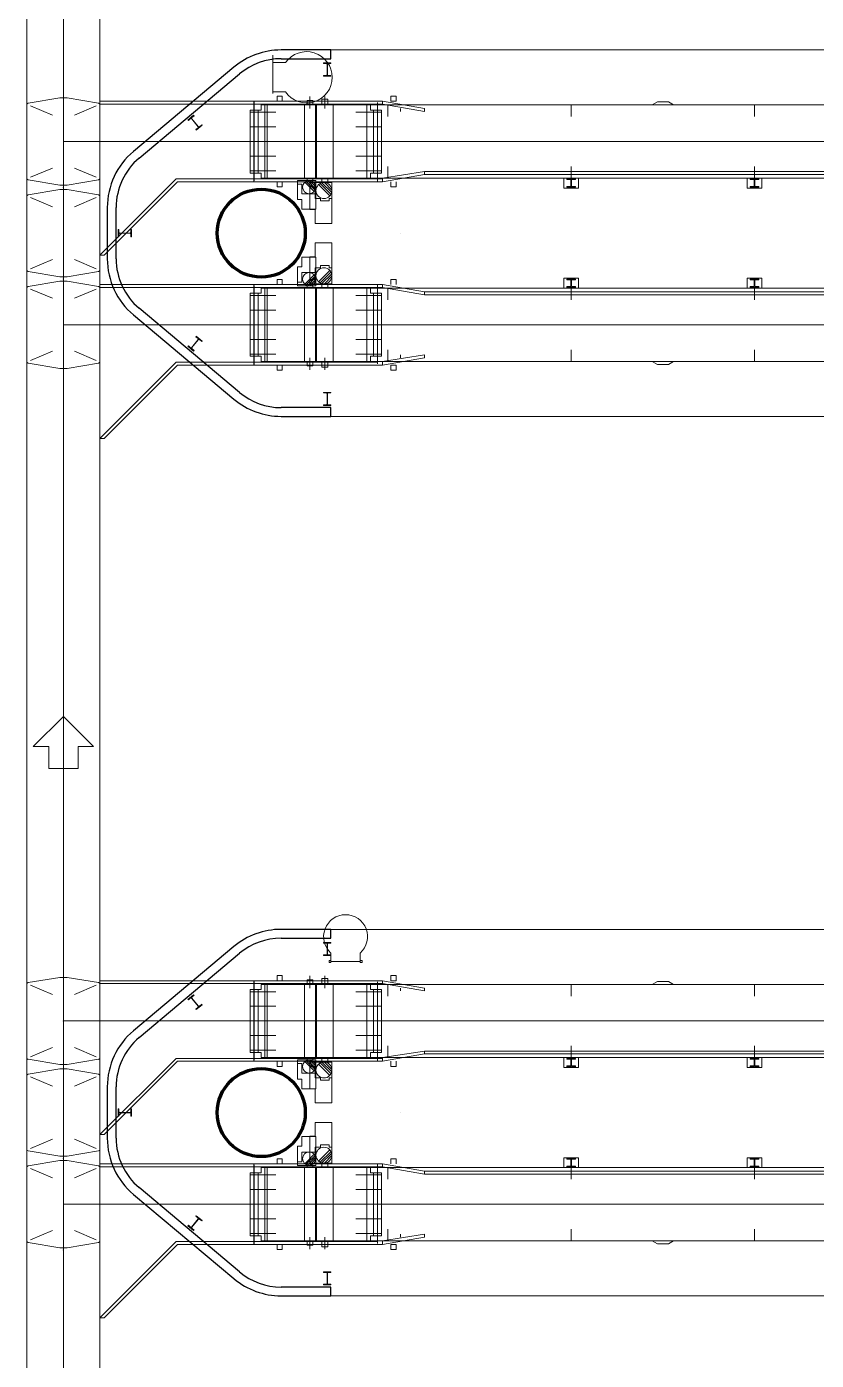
# Model space of a CAD drawing. Header units: metres. Extents: x 1807 to 3745, y 842 to 1968.
# Drawn here: x 3482.8 to 3493.57, y 1280.62 to 1298.82 of the extents above; entities that cross this region are included whole.
import ezdxf

# ---------------------------------------------------------------- set-up
doc = ezdxf.new("R2010")
doc.units = ezdxf.units.M
doc.header["$MEASUREMENT"] = 0
doc.layers.add('Level 1', color=7, linetype='Continuous', lineweight=0)

msp = doc.modelspace()

# ---------------------------------------------------------------- linework, layer by layer
at = {"layer": 'Level 1', "color": 7, "linetype": 'Continuous', "lineweight": 0}
for p, q in [((3482.8, 1267.909), (3482.8, 1392.8)), ((3483.8, 1267.909), (3483.8, 1392.8)), ((3511.63, 1298.5), (3486.27, 1298.5)), ((3485.627, 1298.266), (3484.257, 1297.116)), ((3482.8, 1297.749), (3482.8, 1296.751)), ((3483.25, 1297.845), (3482.821, 1297.774)), ((3482.85, 1297.738), (3483.15, 1297.611)), ((3483.35, 1297.845), (3483.25, 1297.845)), ((3483.35, 1297.845), (3483.779, 1297.774)), ((3483.75, 1297.738), (3483.45, 1297.611)), ((3485.18, 1297.8), (3483.8, 1297.8)), ((3485.18, 1297.76), (3483.8, 1297.76)), ((3483.8, 1297.749), (3483.8, 1296.751)), ((3483.8, 1297.749), (3483.8, 1296.751)), ((3485.9, 1297.8), (3485.18, 1297.8)), ((3485.9, 1297.76), (3485.18, 1297.76)), ((3485.9, 1297.8), (3487.654, 1297.8)), ((3485.9, 1297.8), (3485.9, 1296.7)), ((3485.9, 1297.76), (3487.654, 1297.76)), ((3485.997, 1297.75), (3486.047, 1297.75)), ((3485.997, 1297.68), (3485.997, 1297.75)), ((3511.853, 1297.75), (3486.047, 1297.75)), ((3486.07, 1297.75), (3487.462, 1297.75)), ((3486.215, 1297.8), (3486.215, 1297.87)), ((3486.215, 1297.87), (3486.285, 1297.87)), ((3486.285, 1297.8), (3486.285, 1297.87)), ((3486.589, 1297.76), (3486.739, 1297.76)), ((3486.624, 1297.81), (3486.704, 1297.81)), ((3486.624, 1297.81), (3486.624, 1297.76)), ((3486.704, 1297.81), (3486.704, 1297.76)), ((3486.768, 1297.76), (3486.968, 1297.76)), ((3486.828, 1297.83), (3486.828, 1297.76)), ((3486.828, 1297.83), (3486.908, 1297.83)), ((3486.908, 1297.83), (3486.908, 1297.76)), ((3487.489, 1297.75), (3487.439, 1297.75)), ((3487.489, 1297.68), (3487.489, 1297.75)), ((3487.654, 1297.76), (3487.654, 1297.8)), ((3488.228, 1297.7), (3487.654, 1297.8)), ((3487.654, 1297.76), (3488.228, 1297.66)), ((3487.728, 1297.75), (3487.728, 1297.59)), ((3487.768, 1297.8), (3487.768, 1297.87)), ((3487.768, 1297.87), (3487.838, 1297.87)), ((3487.768, 1297.8), (3487.838, 1297.8)), ((3487.838, 1297.8), (3487.838, 1297.87)), ((3490.228, 1297.75), (3490.228, 1297.59)), ((3491.334, 1297.75), (3491.403, 1297.79)), ((3491.553, 1297.79), (3491.403, 1297.79)), ((3491.553, 1297.79), (3491.623, 1297.75)), ((3492.728, 1297.75), (3492.728, 1297.59)), ((3485.847, 1297.68), (3485.847, 1296.82)), ((3485.847, 1297.68), (3485.997, 1297.68)), ((3485.847, 1297.65), (3486.197, 1297.65)), ((3487.639, 1297.65), (3487.289, 1297.65)), ((3487.639, 1297.68), (3487.489, 1297.68)), ((3487.639, 1296.82), (3487.639, 1297.68)), ((3487.898, 1297.7), (3487.898, 1297.66)), ((3488.228, 1297.66), (3488.228, 1297.7)), ((3485.847, 1297.45), (3486.197, 1297.45)), ((3487.639, 1297.45), (3487.289, 1297.45)), ((3483.299, 1297.249), (3483.301, 1297.251)), ((3483.299, 1297.251), (3483.301, 1297.249)), ((3483.299, 1297.251), (3483.301, 1297.249)), ((3483.301, 1297.251), (3483.299, 1297.249)), ((3485.179, 1297.249), (3485.181, 1297.251)), ((3485.179, 1297.251), (3485.181, 1297.249)), ((3485.847, 1297.25), (3486.197, 1297.25)), ((3487.639, 1297.25), (3487.289, 1297.25)), ((3485.847, 1297.05), (3486.197, 1297.05)), ((3487.639, 1297.05), (3487.289, 1297.05)), ((3482.85, 1296.762), (3483.15, 1296.889)), ((3483.75, 1296.762), (3483.45, 1296.889)), ((3485.847, 1296.85), (3486.197, 1296.85)), ((3485.847, 1296.82), (3485.997, 1296.82)), ((3485.997, 1296.82), (3485.997, 1296.75)), ((3487.639, 1296.85), (3487.289, 1296.85)), ((3487.639, 1296.82), (3487.489, 1296.82)), ((3487.489, 1296.82), (3487.489, 1296.75)), ((3488.228, 1296.84), (3487.654, 1296.75)), ((3487.654, 1296.7), (3488.228, 1296.8)), ((3487.728, 1296.91), (3487.728, 1296.75)), ((3507.818, 1296.84), (3488.228, 1296.84)), ((3488.228, 1296.8), (3488.228, 1296.84)), ((3507.228, 1296.8), (3488.228, 1296.8)), ((3490.228, 1296.91), (3490.228, 1296.75)), ((3492.728, 1296.91), (3492.728, 1296.75)), ((3483.25, 1296.655), (3482.821, 1296.727)), ((3483.35, 1296.655), (3483.25, 1296.655)), ((3483.299, 1296.626), (3483.301, 1296.624)), ((3483.301, 1296.626), (3483.299, 1296.624)), ((3483.35, 1296.655), (3483.779, 1296.727)), ((3484.84, 1296.74), (3483.8, 1295.7)), ((3484.857, 1296.7), (3483.857, 1295.7)), ((3485.18, 1296.74), (3484.84, 1296.74)), ((3485.18, 1296.7), (3484.857, 1296.7)), ((3485.9, 1296.74), (3485.18, 1296.74)), ((3485.9, 1296.7), (3485.18, 1296.7)), ((3485.9, 1296.74), (3487.654, 1296.74)), ((3485.9, 1296.7), (3487.654, 1296.7)), ((3485.997, 1296.75), (3486.047, 1296.75)), ((3486.047, 1296.75), (3487.462, 1296.75)), ((3486.215, 1296.7), (3486.215, 1296.63)), ((3486.215, 1296.63), (3486.285, 1296.63)), ((3486.285, 1296.7), (3486.285, 1296.63)), ((3486.744, 1296.72), (3486.494, 1296.72)), ((3486.494, 1296.72), (3486.494, 1296.67)), ((3486.554, 1296.67), (3486.494, 1296.67)), ((3486.554, 1296.67), (3486.554, 1296.538)), ((3486.589, 1296.74), (3486.739, 1296.74)), ((3486.721, 1296.568), (3486.592, 1296.697)), ((3486.733, 1296.586), (3486.609, 1296.709)), ((3486.624, 1296.74), (3486.624, 1296.72)), ((3486.741, 1296.607), (3486.63, 1296.717)), ((3486.744, 1296.634), (3486.657, 1296.72)), ((3486.964, 1296.69), (3486.664, 1296.69)), ((3486.664, 1296.69), (3486.664, 1296.63)), ((3486.736, 1296.63), (3486.664, 1296.63)), ((3486.704, 1296.74), (3486.704, 1296.72)), ((3486.736, 1296.63), (3486.736, 1296.472)), ((3486.744, 1296.72), (3486.744, 1296.538)), ((3486.768, 1296.74), (3486.968, 1296.74)), ((3486.936, 1296.508), (3486.782, 1296.663)), ((3486.951, 1296.529), (3486.803, 1296.677)), ((3486.828, 1296.74), (3486.828, 1296.69)), ((3486.961, 1296.554), (3486.828, 1296.687)), ((3486.964, 1296.587), (3486.861, 1296.69)), ((3486.908, 1296.74), (3486.908, 1296.69)), ((3486.964, 1296.69), (3486.964, 1296.472)), ((3487.489, 1296.75), (3487.439, 1296.75)), ((3511.853, 1296.75), (3487.489, 1296.75)), ((3487.654, 1296.7), (3487.654, 1296.75)), ((3487.768, 1296.7), (3487.768, 1296.63)), ((3487.768, 1296.63), (3487.838, 1296.63)), ((3487.838, 1296.7), (3487.838, 1296.63)), ((3490.128, 1296.616), (3490.128, 1296.75)), ((3490.128, 1296.75), (3490.328, 1296.75)), ((3490.128, 1296.616), (3490.328, 1296.616)), ((3490.168, 1296.74), (3490.288, 1296.74)), ((3490.168, 1296.74), (3490.168, 1296.73)), ((3490.168, 1296.73), (3490.223, 1296.73)), ((3490.168, 1296.636), (3490.168, 1296.626)), ((3490.168, 1296.636), (3490.223, 1296.636)), ((3490.168, 1296.626), (3490.288, 1296.626)), ((3490.188, 1296.75), (3490.188, 1296.74)), ((3490.223, 1296.73), (3490.223, 1296.636)), ((3490.233, 1296.73), (3490.288, 1296.73)), ((3490.233, 1296.73), (3490.233, 1296.636)), ((3490.233, 1296.636), (3490.288, 1296.636)), ((3490.268, 1296.75), (3490.268, 1296.74)), ((3490.288, 1296.74), (3490.288, 1296.73)), ((3490.288, 1296.636), (3490.288, 1296.626)), ((3490.328, 1296.616), (3490.328, 1296.75)), ((3492.628, 1296.616), (3492.628, 1296.75)), ((3492.628, 1296.75), (3492.828, 1296.75)), ((3492.628, 1296.616), (3492.828, 1296.616)), ((3492.668, 1296.74), (3492.788, 1296.74)), ((3492.668, 1296.74), (3492.668, 1296.73)), ((3492.668, 1296.73), (3492.723, 1296.73)), ((3492.668, 1296.636), (3492.668, 1296.626)), ((3492.668, 1296.636), (3492.723, 1296.636)), ((3492.668, 1296.626), (3492.788, 1296.626)), ((3492.688, 1296.75), (3492.688, 1296.74)), ((3492.723, 1296.73), (3492.723, 1296.636)), ((3492.733, 1296.73), (3492.788, 1296.73)), ((3492.733, 1296.73), (3492.733, 1296.636)), ((3492.733, 1296.636), (3492.788, 1296.636)), ((3492.768, 1296.75), (3492.768, 1296.74)), ((3492.788, 1296.74), (3492.788, 1296.73)), ((3492.788, 1296.636), (3492.788, 1296.626)), ((3492.828, 1296.616), (3492.828, 1296.75)), ((3482.8, 1296.499), (3482.8, 1295.501)), ((3483.25, 1296.595), (3482.821, 1296.523)), ((3482.85, 1296.488), (3483.15, 1296.361)), ((3483.35, 1296.595), (3483.25, 1296.595)), ((3483.35, 1296.595), (3483.779, 1296.523)), ((3483.75, 1296.488), (3483.45, 1296.361)), ((3483.8, 1296.499), (3483.8, 1295.501)), ((3483.8, 1296.499), (3483.8, 1295.501)), ((3486.744, 1296.538), (3486.554, 1296.538)), ((3486.808, 1296.472), (3486.736, 1296.472)), ((3486.808, 1296.472), (3486.808, 1296.442)), ((3486.928, 1296.442), (3486.808, 1296.442)), ((3486.964, 1296.472), (3486.928, 1296.472)), ((3486.928, 1296.472), (3486.928, 1296.442)), ((3483.9, 1296.35), (3483.9, 1295.65)), ((3483.299, 1296.001), (3483.301, 1295.999)), ((3483.301, 1296.001), (3483.299, 1295.999)), ((3487.899, 1295.999), (3487.901, 1296.001)), ((3487.899, 1296.001), (3487.901, 1295.999)), ((3482.85, 1295.512), (3483.15, 1295.639)), ((3483.75, 1295.512), (3483.45, 1295.639)), ((3483.857, 1295.7), (3483.8, 1295.7)), ((3486.736, 1295.37), (3486.736, 1295.528)), ((3486.808, 1295.528), (3486.736, 1295.528)), ((3486.928, 1295.558), (3486.808, 1295.558)), ((3486.808, 1295.528), (3486.808, 1295.558)), ((3486.928, 1295.528), (3486.928, 1295.558)), ((3486.964, 1295.528), (3486.928, 1295.528)), ((3486.964, 1295.31), (3486.964, 1295.528)), ((3483.25, 1295.405), (3482.821, 1295.477)), ((3483.25, 1295.345), (3482.821, 1295.273)), ((3483.35, 1295.405), (3483.25, 1295.405)), ((3483.35, 1295.345), (3483.25, 1295.345)), ((3483.299, 1295.376), (3483.301, 1295.374)), ((3483.301, 1295.376), (3483.299, 1295.374)), ((3483.35, 1295.405), (3483.779, 1295.477)), ((3483.35, 1295.345), (3483.779, 1295.273)), ((3486.215, 1295.3), (3486.215, 1295.37)), ((3486.215, 1295.37), (3486.285, 1295.37)), ((3486.285, 1295.3), (3486.285, 1295.37)), ((3486.744, 1295.462), (3486.554, 1295.462)), ((3486.554, 1295.33), (3486.554, 1295.462)), ((3486.721, 1295.432), (3486.592, 1295.303)), ((3486.733, 1295.415), (3486.609, 1295.291)), ((3486.741, 1295.393), (3486.63, 1295.283)), ((3486.744, 1295.367), (3486.657, 1295.28)), ((3486.736, 1295.37), (3486.664, 1295.37)), ((3486.664, 1295.31), (3486.664, 1295.37)), ((3486.744, 1295.28), (3486.744, 1295.462)), ((3486.936, 1295.492), (3486.782, 1295.338)), ((3486.951, 1295.471), (3486.803, 1295.323)), ((3486.961, 1295.446), (3486.828, 1295.313)), ((3486.964, 1295.413), (3486.861, 1295.31)), ((3487.768, 1295.3), (3487.768, 1295.37)), ((3487.768, 1295.37), (3487.838, 1295.37)), ((3487.838, 1295.3), (3487.838, 1295.37)), ((3490.128, 1295.384), (3490.128, 1295.25)), ((3490.128, 1295.384), (3490.328, 1295.384)), ((3490.168, 1295.374), (3490.288, 1295.374)), ((3490.168, 1295.364), (3490.168, 1295.374)), ((3490.168, 1295.364), (3490.223, 1295.364)), ((3490.223, 1295.27), (3490.223, 1295.364)), ((3490.233, 1295.364), (3490.288, 1295.364)), ((3490.233, 1295.27), (3490.233, 1295.364)), ((3490.288, 1295.364), (3490.288, 1295.374)), ((3490.328, 1295.384), (3490.328, 1295.25)), ((3492.628, 1295.384), (3492.628, 1295.25)), ((3492.628, 1295.384), (3492.828, 1295.384)), ((3492.668, 1295.374), (3492.788, 1295.374)), ((3492.668, 1295.364), (3492.668, 1295.374)), ((3492.668, 1295.364), (3492.723, 1295.364)), ((3492.723, 1295.27), (3492.723, 1295.364)), ((3492.733, 1295.364), (3492.788, 1295.364)), ((3492.733, 1295.27), (3492.733, 1295.364)), ((3492.788, 1295.364), (3492.788, 1295.374)), ((3492.828, 1295.384), (3492.828, 1295.25)), ((3482.8, 1295.249), (3482.8, 1294.251)), ((3482.85, 1295.238), (3483.15, 1295.111)), ((3483.75, 1295.238), (3483.45, 1295.111)), ((3485.18, 1295.3), (3483.8, 1295.3)), ((3485.18, 1295.26), (3483.8, 1295.26)), ((3483.8, 1295.249), (3483.8, 1294.251)), ((3483.8, 1295.249), (3483.8, 1294.251)), ((3485.9, 1295.3), (3485.18, 1295.3)), ((3485.9, 1295.26), (3485.18, 1295.26)), ((3485.847, 1294.32), (3485.847, 1295.18)), ((3485.847, 1295.18), (3485.997, 1295.18)), ((3485.9, 1295.3), (3487.654, 1295.3)), ((3485.9, 1295.3), (3485.9, 1294.2)), ((3485.9, 1295.26), (3487.654, 1295.26)), ((3485.997, 1295.25), (3486.047, 1295.25)), ((3485.997, 1295.18), (3485.997, 1295.25)), ((3511.853, 1295.25), (3486.047, 1295.25)), ((3486.554, 1295.33), (3486.494, 1295.33)), ((3486.494, 1295.28), (3486.494, 1295.33)), ((3486.744, 1295.28), (3486.494, 1295.28)), ((3486.589, 1295.26), (3486.739, 1295.26)), ((3486.624, 1295.26), (3486.624, 1295.28)), ((3486.964, 1295.31), (3486.664, 1295.31)), ((3486.704, 1295.26), (3486.704, 1295.28)), ((3486.768, 1295.26), (3486.968, 1295.26)), ((3486.828, 1295.26), (3486.828, 1295.31)), ((3486.908, 1295.26), (3486.908, 1295.31)), ((3487.489, 1295.25), (3487.439, 1295.25)), ((3487.489, 1295.18), (3487.489, 1295.25)), ((3487.639, 1295.18), (3487.489, 1295.18)), ((3487.639, 1295.18), (3487.639, 1294.32)), ((3487.654, 1295.26), (3487.654, 1295.3)), ((3488.228, 1295.2), (3487.654, 1295.3)), ((3487.654, 1295.26), (3488.228, 1295.16)), ((3487.728, 1295.09), (3487.728, 1295.25)), ((3507.228, 1295.2), (3488.228, 1295.2)), ((3488.228, 1295.16), (3488.228, 1295.2)), ((3507.818, 1295.16), (3488.228, 1295.16)), ((3490.128, 1295.25), (3490.328, 1295.25)), ((3490.168, 1295.27), (3490.223, 1295.27)), ((3490.168, 1295.26), (3490.168, 1295.27)), ((3490.168, 1295.26), (3490.288, 1295.26)), ((3490.188, 1295.25), (3490.188, 1295.26)), ((3490.228, 1295.09), (3490.228, 1295.25)), ((3490.233, 1295.27), (3490.288, 1295.27)), ((3490.268, 1295.25), (3490.268, 1295.26)), ((3490.288, 1295.26), (3490.288, 1295.27)), ((3492.628, 1295.25), (3492.828, 1295.25)), ((3492.668, 1295.27), (3492.723, 1295.27)), ((3492.668, 1295.26), (3492.668, 1295.27)), ((3492.668, 1295.26), (3492.788, 1295.26)), ((3492.688, 1295.25), (3492.688, 1295.26)), ((3492.728, 1295.09), (3492.728, 1295.25)), ((3492.733, 1295.27), (3492.788, 1295.27)), ((3492.768, 1295.25), (3492.768, 1295.26)), ((3492.788, 1295.26), (3492.788, 1295.27)), ((3485.847, 1295.15), (3486.197, 1295.15)), ((3487.639, 1295.15), (3487.289, 1295.15)), ((3484.257, 1294.884), (3485.627, 1293.734)), ((3485.847, 1294.95), (3486.197, 1294.95)), ((3487.639, 1294.95), (3487.289, 1294.95)), ((3483.299, 1294.749), (3483.301, 1294.751)), ((3483.299, 1294.751), (3483.301, 1294.749)), ((3483.299, 1294.751), (3483.301, 1294.749)), ((3483.301, 1294.751), (3483.299, 1294.749)), ((3485.179, 1294.749), (3485.181, 1294.751)), ((3485.179, 1294.751), (3485.181, 1294.749)), ((3485.847, 1294.75), (3486.197, 1294.75)), ((3487.639, 1294.75), (3487.289, 1294.75)), ((3485.847, 1294.55), (3486.197, 1294.55)), ((3487.639, 1294.55), (3487.289, 1294.55)), ((3482.85, 1294.262), (3483.15, 1294.389)), ((3483.75, 1294.262), (3483.45, 1294.389)), ((3485.847, 1294.35), (3486.197, 1294.35)), ((3485.847, 1294.32), (3485.997, 1294.32)), ((3485.997, 1294.32), (3485.997, 1294.25)), ((3485.997, 1294.25), (3486.047, 1294.25)), ((3511.853, 1294.25), (3486.047, 1294.25)), ((3487.639, 1294.35), (3487.289, 1294.35)), ((3487.489, 1294.25), (3487.439, 1294.25)), ((3487.639, 1294.32), (3487.489, 1294.32)), ((3487.489, 1294.32), (3487.489, 1294.25)), ((3488.228, 1294.34), (3487.654, 1294.25)), ((3487.654, 1294.2), (3488.228, 1294.3)), ((3487.654, 1294.2), (3487.654, 1294.25)), ((3487.728, 1294.25), (3487.728, 1294.41)), ((3487.898, 1294.3), (3487.898, 1294.34)), ((3488.228, 1294.3), (3488.228, 1294.34)), ((3490.228, 1294.25), (3490.228, 1294.41)), ((3491.334, 1294.25), (3491.403, 1294.21)), ((3491.553, 1294.21), (3491.623, 1294.25)), ((3492.728, 1294.25), (3492.728, 1294.41)), ((3483.25, 1294.155), (3482.821, 1294.227)), ((3483.35, 1294.155), (3483.25, 1294.155)), ((3483.299, 1294.126), (3483.301, 1294.124)), ((3483.301, 1294.126), (3483.299, 1294.124)), ((3483.35, 1294.155), (3483.779, 1294.227)), ((3484.84, 1294.24), (3483.8, 1293.2)), ((3484.857, 1294.2), (3483.857, 1293.2)), ((3485.18, 1294.24), (3484.84, 1294.24)), ((3485.18, 1294.2), (3484.857, 1294.2)), ((3485.9, 1294.24), (3485.18, 1294.24)), ((3485.9, 1294.2), (3485.18, 1294.2)), ((3485.9, 1294.24), (3487.59, 1294.24)), ((3485.9, 1294.2), (3487.654, 1294.2)), ((3486.215, 1294.2), (3486.215, 1294.13)), ((3486.215, 1294.13), (3486.285, 1294.13)), ((3486.285, 1294.2), (3486.285, 1294.13)), ((3486.589, 1294.24), (3486.739, 1294.24)), ((3486.624, 1294.19), (3486.624, 1294.24)), ((3486.624, 1294.19), (3486.704, 1294.19)), ((3486.704, 1294.19), (3486.704, 1294.24)), ((3486.768, 1294.24), (3486.968, 1294.24)), ((3486.828, 1294.17), (3486.828, 1294.24)), ((3486.828, 1294.17), (3486.908, 1294.17)), ((3486.908, 1294.17), (3486.908, 1294.24)), ((3487.768, 1294.2), (3487.838, 1294.2)), ((3487.768, 1294.2), (3487.768, 1294.13)), ((3487.768, 1294.13), (3487.838, 1294.13)), ((3487.838, 1294.2), (3487.838, 1294.13)), ((3491.553, 1294.21), (3491.403, 1294.21)), ((3486.27, 1293.5), (3511.63, 1293.5)), ((3483.857, 1293.2), (3483.8, 1293.2)), ((3482.89, 1288.995), (3483.3, 1289.405)), ((3483.301, 1289.404), (3483.299, 1289.406)), ((3483.299, 1289.404), (3483.301, 1289.406)), ((3483.71, 1288.995), (3483.3, 1289.405)), ((3483.1, 1288.995), (3482.89, 1288.995)), ((3483.1, 1288.695), (3483.1, 1288.995)), ((3483.301, 1289.049), (3483.299, 1289.051)), ((3483.299, 1289.049), (3483.301, 1289.051)), ((3483.71, 1288.995), (3483.5, 1288.995)), ((3483.5, 1288.695), (3483.5, 1288.995)), ((3483.5, 1288.695), (3483.1, 1288.695)), ((3511.63, 1286.5), (3486.27, 1286.5)), ((3485.627, 1286.266), (3484.257, 1285.116)), ((3482.8, 1285.749), (3482.8, 1284.751)), ((3483.25, 1285.845), (3482.821, 1285.774)), ((3482.85, 1285.738), (3483.15, 1285.611)), ((3483.35, 1285.845), (3483.25, 1285.845)), ((3483.35, 1285.845), (3483.779, 1285.774)), ((3483.75, 1285.738), (3483.45, 1285.611)), ((3485.18, 1285.8), (3483.8, 1285.8)), ((3485.18, 1285.76), (3483.8, 1285.76)), ((3483.8, 1285.749), (3483.8, 1284.751)), ((3483.8, 1285.749), (3483.8, 1284.751)), ((3485.9, 1285.8), (3485.18, 1285.8)), ((3485.9, 1285.76), (3485.18, 1285.76)), ((3485.9, 1285.8), (3487.654, 1285.8)), ((3485.9, 1285.8), (3485.9, 1284.7)), ((3485.9, 1285.76), (3487.654, 1285.76)), ((3485.997, 1285.75), (3486.047, 1285.75)), ((3485.997, 1285.68), (3485.997, 1285.75)), ((3511.853, 1285.75), (3486.047, 1285.75)), ((3486.07, 1285.75), (3487.462, 1285.75)), ((3486.215, 1285.8), (3486.215, 1285.87)), ((3486.215, 1285.87), (3486.285, 1285.87)), ((3486.285, 1285.8), (3486.285, 1285.87)), ((3486.589, 1285.76), (3486.739, 1285.76)), ((3486.624, 1285.81), (3486.704, 1285.81)), ((3486.624, 1285.81), (3486.624, 1285.76)), ((3486.704, 1285.81), (3486.704, 1285.76)), ((3486.768, 1285.76), (3486.968, 1285.76)), ((3486.828, 1285.83), (3486.828, 1285.76)), ((3486.828, 1285.83), (3486.908, 1285.83)), ((3486.908, 1285.83), (3486.908, 1285.76)), ((3487.489, 1285.75), (3487.439, 1285.75)), ((3487.489, 1285.68), (3487.489, 1285.75)), ((3487.654, 1285.76), (3487.654, 1285.8)), ((3488.228, 1285.7), (3487.654, 1285.8)), ((3487.654, 1285.76), (3488.228, 1285.66)), ((3487.728, 1285.75), (3487.728, 1285.59)), ((3487.768, 1285.8), (3487.768, 1285.87)), ((3487.768, 1285.87), (3487.838, 1285.87)), ((3487.768, 1285.8), (3487.838, 1285.8)), ((3487.838, 1285.8), (3487.838, 1285.87)), ((3487.898, 1285.7), (3487.898, 1285.66)), ((3488.228, 1285.66), (3488.228, 1285.7)), ((3490.228, 1285.75), (3490.228, 1285.59)), ((3491.334, 1285.75), (3491.403, 1285.79)), ((3491.553, 1285.79), (3491.403, 1285.79)), ((3491.553, 1285.79), (3491.623, 1285.75)), ((3492.728, 1285.75), (3492.728, 1285.59)), ((3485.847, 1285.68), (3485.847, 1284.82)), ((3485.847, 1285.68), (3485.997, 1285.68)), ((3485.847, 1285.65), (3486.197, 1285.65)), ((3487.639, 1285.65), (3487.289, 1285.65)), ((3487.639, 1285.68), (3487.489, 1285.68)), ((3487.639, 1284.82), (3487.639, 1285.68)), ((3485.847, 1285.45), (3486.197, 1285.45)), ((3487.639, 1285.45), (3487.289, 1285.45)), ((3483.299, 1285.249), (3483.301, 1285.251)), ((3483.299, 1285.251), (3483.301, 1285.249)), ((3483.299, 1285.251), (3483.301, 1285.249)), ((3483.301, 1285.251), (3483.299, 1285.249)), ((3485.179, 1285.249), (3485.181, 1285.251)), ((3485.179, 1285.251), (3485.181, 1285.249)), ((3485.847, 1285.25), (3486.197, 1285.25)), ((3487.639, 1285.25), (3487.289, 1285.25)), ((3485.847, 1285.05), (3486.197, 1285.05)), ((3487.639, 1285.05), (3487.289, 1285.05)), ((3482.85, 1284.762), (3483.15, 1284.889)), ((3483.75, 1284.762), (3483.45, 1284.889)), ((3485.847, 1284.85), (3486.197, 1284.85)), ((3485.847, 1284.82), (3485.997, 1284.82)), ((3485.997, 1284.82), (3485.997, 1284.75)), ((3487.639, 1284.85), (3487.289, 1284.85)), ((3487.639, 1284.82), (3487.489, 1284.82)), ((3487.489, 1284.82), (3487.489, 1284.75)), ((3488.228, 1284.84), (3487.654, 1284.75)), ((3487.654, 1284.7), (3488.228, 1284.8)), ((3487.728, 1284.91), (3487.728, 1284.75)), ((3507.818, 1284.84), (3488.228, 1284.84)), ((3488.228, 1284.8), (3488.228, 1284.84)), ((3507.228, 1284.8), (3488.228, 1284.8)), ((3490.228, 1284.91), (3490.228, 1284.75)), ((3492.728, 1284.91), (3492.728, 1284.75)), ((3483.25, 1284.655), (3482.821, 1284.727)), ((3483.35, 1284.655), (3483.25, 1284.655)), ((3483.299, 1284.626), (3483.301, 1284.624)), ((3483.301, 1284.626), (3483.299, 1284.624)), ((3483.35, 1284.655), (3483.779, 1284.727)), ((3484.84, 1284.74), (3483.8, 1283.7)), ((3484.857, 1284.7), (3483.857, 1283.7)), ((3485.18, 1284.74), (3484.84, 1284.74)), ((3485.18, 1284.7), (3484.857, 1284.7)), ((3485.9, 1284.74), (3485.18, 1284.74)), ((3485.9, 1284.7), (3485.18, 1284.7)), ((3485.9, 1284.74), (3487.654, 1284.74)), ((3485.9, 1284.7), (3487.654, 1284.7)), ((3485.997, 1284.75), (3486.047, 1284.75)), ((3486.047, 1284.75), (3487.462, 1284.75)), ((3486.215, 1284.7), (3486.215, 1284.63)), ((3486.215, 1284.63), (3486.285, 1284.63)), ((3486.285, 1284.7), (3486.285, 1284.63)), ((3486.744, 1284.72), (3486.494, 1284.72)), ((3486.494, 1284.72), (3486.494, 1284.67)), ((3486.554, 1284.67), (3486.494, 1284.67)), ((3486.554, 1284.67), (3486.554, 1284.538)), ((3486.589, 1284.74), (3486.739, 1284.74)), ((3486.721, 1284.568), (3486.592, 1284.697)), ((3486.733, 1284.586), (3486.609, 1284.709)), ((3486.624, 1284.74), (3486.624, 1284.72)), ((3486.741, 1284.607), (3486.63, 1284.717)), ((3486.744, 1284.634), (3486.657, 1284.72)), ((3486.964, 1284.69), (3486.664, 1284.69)), ((3486.664, 1284.69), (3486.664, 1284.63)), ((3486.736, 1284.63), (3486.664, 1284.63)), ((3486.704, 1284.74), (3486.704, 1284.72)), ((3486.736, 1284.63), (3486.736, 1284.472)), ((3486.744, 1284.72), (3486.744, 1284.538)), ((3486.768, 1284.74), (3486.968, 1284.74)), ((3486.936, 1284.508), (3486.782, 1284.663)), ((3486.951, 1284.529), (3486.803, 1284.677)), ((3486.828, 1284.74), (3486.828, 1284.69)), ((3486.961, 1284.554), (3486.828, 1284.687)), ((3486.964, 1284.587), (3486.861, 1284.69)), ((3486.908, 1284.74), (3486.908, 1284.69)), ((3486.964, 1284.69), (3486.964, 1284.472)), ((3487.489, 1284.75), (3487.439, 1284.75)), ((3511.853, 1284.75), (3487.489, 1284.75)), ((3487.654, 1284.7), (3487.654, 1284.75)), ((3487.768, 1284.7), (3487.768, 1284.63)), ((3487.768, 1284.63), (3487.838, 1284.63)), ((3487.838, 1284.7), (3487.838, 1284.63)), ((3490.128, 1284.616), (3490.128, 1284.75)), ((3490.128, 1284.75), (3490.328, 1284.75)), ((3490.128, 1284.616), (3490.328, 1284.616)), ((3490.168, 1284.74), (3490.288, 1284.74)), ((3490.168, 1284.74), (3490.168, 1284.73)), ((3490.168, 1284.73), (3490.223, 1284.73)), ((3490.168, 1284.636), (3490.168, 1284.626)), ((3490.168, 1284.636), (3490.223, 1284.636)), ((3490.168, 1284.626), (3490.288, 1284.626)), ((3490.188, 1284.75), (3490.188, 1284.74)), ((3490.223, 1284.73), (3490.223, 1284.636)), ((3490.233, 1284.73), (3490.288, 1284.73)), ((3490.233, 1284.73), (3490.233, 1284.636)), ((3490.233, 1284.636), (3490.288, 1284.636)), ((3490.268, 1284.75), (3490.268, 1284.74)), ((3490.288, 1284.74), (3490.288, 1284.73)), ((3490.288, 1284.636), (3490.288, 1284.626)), ((3490.328, 1284.616), (3490.328, 1284.75)), ((3492.628, 1284.616), (3492.628, 1284.75)), ((3492.628, 1284.75), (3492.828, 1284.75)), ((3492.628, 1284.616), (3492.828, 1284.616)), ((3492.668, 1284.74), (3492.788, 1284.74)), ((3492.668, 1284.74), (3492.668, 1284.73)), ((3492.668, 1284.73), (3492.723, 1284.73)), ((3492.668, 1284.636), (3492.668, 1284.626)), ((3492.668, 1284.636), (3492.723, 1284.636)), ((3492.668, 1284.626), (3492.788, 1284.626)), ((3492.688, 1284.75), (3492.688, 1284.74)), ((3492.723, 1284.73), (3492.723, 1284.636)), ((3492.733, 1284.73), (3492.788, 1284.73)), ((3492.733, 1284.73), (3492.733, 1284.636)), ((3492.733, 1284.636), (3492.788, 1284.636)), ((3492.768, 1284.75), (3492.768, 1284.74)), ((3492.788, 1284.74), (3492.788, 1284.73)), ((3492.788, 1284.636), (3492.788, 1284.626)), ((3492.828, 1284.616), (3492.828, 1284.75)), ((3482.8, 1284.499), (3482.8, 1283.501)), ((3483.25, 1284.595), (3482.821, 1284.523)), ((3482.85, 1284.488), (3483.15, 1284.361)), ((3483.35, 1284.595), (3483.25, 1284.595)), ((3483.35, 1284.595), (3483.779, 1284.523)), ((3483.75, 1284.488), (3483.45, 1284.361)), ((3483.8, 1284.499), (3483.8, 1283.501)), ((3483.8, 1284.499), (3483.8, 1283.501)), ((3486.744, 1284.538), (3486.554, 1284.538)), ((3486.808, 1284.472), (3486.736, 1284.472)), ((3486.808, 1284.472), (3486.808, 1284.442)), ((3486.928, 1284.442), (3486.808, 1284.442)), ((3486.964, 1284.472), (3486.928, 1284.472)), ((3486.928, 1284.472), (3486.928, 1284.442)), ((3483.9, 1284.35), (3483.9, 1283.65)), ((3483.299, 1284.001), (3483.301, 1283.999)), ((3483.301, 1284.001), (3483.299, 1283.999)), ((3487.899, 1283.999), (3487.901, 1284.001)), ((3487.899, 1284.001), (3487.901, 1283.999)), ((3483.857, 1283.7), (3483.8, 1283.7)), ((3482.85, 1283.512), (3483.15, 1283.639)), ((3483.75, 1283.512), (3483.45, 1283.639)), ((3486.736, 1283.37), (3486.736, 1283.528)), ((3486.808, 1283.528), (3486.736, 1283.528)), ((3486.928, 1283.558), (3486.808, 1283.558)), ((3486.808, 1283.528), (3486.808, 1283.558)), ((3486.928, 1283.528), (3486.928, 1283.558)), ((3486.964, 1283.528), (3486.928, 1283.528)), ((3486.964, 1283.31), (3486.964, 1283.528)), ((3483.25, 1283.405), (3482.821, 1283.477)), ((3483.25, 1283.345), (3482.821, 1283.273)), ((3483.35, 1283.405), (3483.25, 1283.405)), ((3483.35, 1283.345), (3483.25, 1283.345)), ((3483.299, 1283.376), (3483.301, 1283.374)), ((3483.301, 1283.376), (3483.299, 1283.374)), ((3483.35, 1283.405), (3483.779, 1283.477)), ((3483.35, 1283.345), (3483.779, 1283.273)), ((3486.215, 1283.3), (3486.215, 1283.37)), ((3486.215, 1283.37), (3486.285, 1283.37)), ((3486.285, 1283.3), (3486.285, 1283.37)), ((3486.554, 1283.33), (3486.494, 1283.33)), ((3486.494, 1283.28), (3486.494, 1283.33)), ((3486.744, 1283.462), (3486.554, 1283.462)), ((3486.554, 1283.33), (3486.554, 1283.462)), ((3486.721, 1283.432), (3486.592, 1283.303)), ((3486.733, 1283.415), (3486.609, 1283.291)), ((3486.741, 1283.393), (3486.63, 1283.283)), ((3486.744, 1283.367), (3486.657, 1283.28)), ((3486.736, 1283.37), (3486.664, 1283.37)), ((3486.664, 1283.31), (3486.664, 1283.37)), ((3486.744, 1283.28), (3486.744, 1283.462)), ((3486.936, 1283.492), (3486.782, 1283.338)), ((3486.951, 1283.471), (3486.803, 1283.323)), ((3486.961, 1283.446), (3486.828, 1283.313)), ((3486.964, 1283.413), (3486.861, 1283.31)), ((3487.768, 1283.3), (3487.768, 1283.37)), ((3487.768, 1283.37), (3487.838, 1283.37)), ((3487.838, 1283.3), (3487.838, 1283.37)), ((3490.128, 1283.384), (3490.128, 1283.25)), ((3490.128, 1283.384), (3490.328, 1283.384)), ((3490.168, 1283.374), (3490.288, 1283.374)), ((3490.168, 1283.364), (3490.168, 1283.374)), ((3490.168, 1283.364), (3490.223, 1283.364)), ((3490.223, 1283.27), (3490.223, 1283.364)), ((3490.233, 1283.364), (3490.288, 1283.364)), ((3490.233, 1283.27), (3490.233, 1283.364)), ((3490.288, 1283.364), (3490.288, 1283.374)), ((3490.328, 1283.384), (3490.328, 1283.25)), ((3492.628, 1283.384), (3492.628, 1283.25)), ((3492.628, 1283.384), (3492.828, 1283.384)), ((3492.668, 1283.374), (3492.788, 1283.374)), ((3492.668, 1283.364), (3492.668, 1283.374)), ((3492.668, 1283.364), (3492.723, 1283.364)), ((3492.723, 1283.27), (3492.723, 1283.364)), ((3492.733, 1283.364), (3492.788, 1283.364)), ((3492.733, 1283.27), (3492.733, 1283.364)), ((3492.788, 1283.364), (3492.788, 1283.374)), ((3492.828, 1283.384), (3492.828, 1283.25)), ((3482.8, 1283.249), (3482.8, 1282.251)), ((3482.85, 1283.238), (3483.15, 1283.111)), ((3483.75, 1283.238), (3483.45, 1283.111)), ((3485.18, 1283.3), (3483.8, 1283.3)), ((3485.18, 1283.26), (3483.8, 1283.26)), ((3483.8, 1283.249), (3483.8, 1282.251)), ((3483.8, 1283.249), (3483.8, 1282.251)), ((3485.9, 1283.3), (3485.18, 1283.3)), ((3485.9, 1283.26), (3485.18, 1283.26)), ((3485.847, 1282.32), (3485.847, 1283.18)), ((3485.847, 1283.18), (3485.997, 1283.18)), ((3485.847, 1283.15), (3486.197, 1283.15)), ((3485.9, 1283.3), (3487.654, 1283.3)), ((3485.9, 1283.3), (3485.9, 1282.2)), ((3485.9, 1283.26), (3487.654, 1283.26)), ((3485.997, 1283.25), (3486.047, 1283.25)), ((3485.997, 1283.18), (3485.997, 1283.25)), ((3511.853, 1283.25), (3486.047, 1283.25)), ((3486.744, 1283.28), (3486.494, 1283.28)), ((3486.589, 1283.26), (3486.739, 1283.26)), ((3486.624, 1283.26), (3486.624, 1283.28)), ((3486.964, 1283.31), (3486.664, 1283.31)), ((3486.704, 1283.26), (3486.704, 1283.28)), ((3486.768, 1283.26), (3486.968, 1283.26)), ((3486.828, 1283.26), (3486.828, 1283.31)), ((3486.908, 1283.26), (3486.908, 1283.31)), ((3487.639, 1283.15), (3487.289, 1283.15)), ((3487.489, 1283.25), (3487.439, 1283.25)), ((3487.489, 1283.18), (3487.489, 1283.25)), ((3487.639, 1283.18), (3487.489, 1283.18)), ((3487.639, 1283.18), (3487.639, 1282.32)), ((3487.654, 1283.26), (3487.654, 1283.3)), ((3488.228, 1283.2), (3487.654, 1283.3)), ((3487.654, 1283.26), (3488.228, 1283.16)), ((3487.728, 1283.09), (3487.728, 1283.25)), ((3507.228, 1283.2), (3488.228, 1283.2)), ((3488.228, 1283.16), (3488.228, 1283.2)), ((3507.818, 1283.16), (3488.228, 1283.16)), ((3490.128, 1283.25), (3490.328, 1283.25)), ((3490.168, 1283.27), (3490.223, 1283.27)), ((3490.168, 1283.26), (3490.168, 1283.27)), ((3490.168, 1283.26), (3490.288, 1283.26)), ((3490.188, 1283.25), (3490.188, 1283.26)), ((3490.228, 1283.09), (3490.228, 1283.25)), ((3490.233, 1283.27), (3490.288, 1283.27)), ((3490.268, 1283.25), (3490.268, 1283.26)), ((3490.288, 1283.26), (3490.288, 1283.27)), ((3492.628, 1283.25), (3492.828, 1283.25)), ((3492.668, 1283.27), (3492.723, 1283.27)), ((3492.668, 1283.26), (3492.668, 1283.27)), ((3492.668, 1283.26), (3492.788, 1283.26)), ((3492.688, 1283.25), (3492.688, 1283.26)), ((3492.728, 1283.09), (3492.728, 1283.25)), ((3492.733, 1283.27), (3492.788, 1283.27)), ((3492.768, 1283.25), (3492.768, 1283.26)), ((3492.788, 1283.26), (3492.788, 1283.27)), ((3484.257, 1282.884), (3485.627, 1281.734)), ((3485.847, 1282.95), (3486.197, 1282.95)), ((3487.639, 1282.95), (3487.289, 1282.95)), ((3483.299, 1282.749), (3483.301, 1282.751)), ((3483.299, 1282.751), (3483.301, 1282.749)), ((3483.299, 1282.751), (3483.301, 1282.749)), ((3483.301, 1282.751), (3483.299, 1282.749)), ((3485.179, 1282.749), (3485.181, 1282.751)), ((3485.179, 1282.751), (3485.181, 1282.749)), ((3485.847, 1282.75), (3486.197, 1282.75)), ((3487.639, 1282.75), (3487.289, 1282.75)), ((3485.847, 1282.55), (3486.197, 1282.55)), ((3487.639, 1282.55), (3487.289, 1282.55)), ((3482.85, 1282.262), (3483.15, 1282.389)), ((3483.75, 1282.262), (3483.45, 1282.389)), ((3484.84, 1282.24), (3483.8, 1281.2)), ((3485.18, 1282.24), (3484.84, 1282.24)), ((3485.9, 1282.24), (3485.18, 1282.24)), ((3485.847, 1282.35), (3486.197, 1282.35)), ((3485.847, 1282.32), (3485.997, 1282.32)), ((3485.9, 1282.24), (3487.59, 1282.24)), ((3485.997, 1282.32), (3485.997, 1282.25)), ((3485.997, 1282.25), (3486.047, 1282.25)), ((3511.853, 1282.25), (3486.047, 1282.25)), ((3486.589, 1282.24), (3486.739, 1282.24)), ((3486.624, 1282.19), (3486.624, 1282.24)), ((3486.704, 1282.19), (3486.704, 1282.24)), ((3486.768, 1282.24), (3486.968, 1282.24)), ((3486.828, 1282.17), (3486.828, 1282.24)), ((3486.908, 1282.17), (3486.908, 1282.24)), ((3487.639, 1282.35), (3487.289, 1282.35)), ((3487.489, 1282.25), (3487.439, 1282.25)), ((3487.639, 1282.32), (3487.489, 1282.32)), ((3487.489, 1282.32), (3487.489, 1282.25)), ((3488.228, 1282.34), (3487.654, 1282.25)), ((3487.654, 1282.2), (3488.228, 1282.3)), ((3487.654, 1282.2), (3487.654, 1282.25)), ((3487.728, 1282.25), (3487.728, 1282.41)), ((3487.898, 1282.3), (3487.898, 1282.34)), ((3488.228, 1282.3), (3488.228, 1282.34)), ((3490.228, 1282.25), (3490.228, 1282.41)), ((3491.334, 1282.25), (3491.403, 1282.21)), ((3491.553, 1282.21), (3491.623, 1282.25)), ((3492.728, 1282.25), (3492.728, 1282.41)), ((3483.25, 1282.155), (3482.821, 1282.227)), ((3483.35, 1282.155), (3483.25, 1282.155)), ((3483.299, 1282.126), (3483.301, 1282.124)), ((3483.301, 1282.126), (3483.299, 1282.124)), ((3483.35, 1282.155), (3483.779, 1282.227)), ((3484.857, 1282.2), (3483.857, 1281.2)), ((3485.18, 1282.2), (3484.857, 1282.2)), ((3485.9, 1282.2), (3485.18, 1282.2)), ((3485.9, 1282.2), (3487.654, 1282.2)), ((3486.215, 1282.2), (3486.215, 1282.13)), ((3486.215, 1282.13), (3486.285, 1282.13)), ((3486.285, 1282.2), (3486.285, 1282.13)), ((3486.624, 1282.19), (3486.704, 1282.19)), ((3486.828, 1282.17), (3486.908, 1282.17)), ((3487.768, 1282.2), (3487.838, 1282.2)), ((3487.768, 1282.2), (3487.768, 1282.13)), ((3487.768, 1282.13), (3487.838, 1282.13)), ((3487.838, 1282.2), (3487.838, 1282.13)), ((3491.553, 1282.21), (3491.403, 1282.21)), ((3486.27, 1281.5), (3511.63, 1281.5)), ((3483.857, 1281.2), (3483.8, 1281.2))]:
    msp.add_line(p, q, dxfattribs=at)
at = {"layer": 'Level 1', "color": 7, "linetype": 'Continuous', "lineweight": 0, "ltscale": 4}
for p, q in [((3483.3, 1267.909), (3483.3, 1392.8)), ((3485.902, 1297.8), (3485.902, 1296.715)), ((3486.047, 1297.75), (3486.047, 1296.75)), ((3486.078, 1297.75), (3486.078, 1296.75)), ((3486.589, 1297.75), (3486.589, 1296.75)), ((3486.664, 1297.7), (3486.664, 1297.864)), ((3486.739, 1297.75), (3486.739, 1296.75)), ((3486.755, 1297.75), (3486.755, 1296.75)), ((3486.868, 1297.7), (3486.868, 1297.864)), ((3486.981, 1297.75), (3486.981, 1296.75)), ((3487.439, 1296.75), (3487.439, 1297.75)), ((3487.584, 1296.7), (3487.584, 1297.785)), ((3485.957, 1297.68), (3485.957, 1296.82)), ((3487.529, 1296.82), (3487.529, 1297.68)), ((3483.3, 1297.25), (3485.18, 1297.25)), ((3485.18, 1297.25), (3512.72, 1297.25)), ((3486.494, 1296.67), (3486.494, 1296.458)), ((3486.664, 1296.63), (3486.664, 1296.322)), ((3486.554, 1296.458), (3486.494, 1296.458)), ((3486.554, 1296.458), (3486.554, 1296.326)), ((3486.744, 1296.326), (3486.744, 1296.538)), ((3486.964, 1296.134), (3486.964, 1296.472)), ((3486.554, 1296.326), (3486.744, 1296.326)), ((3486.736, 1296.322), (3486.664, 1296.322)), ((3486.736, 1296.322), (3486.736, 1296.134)), ((3486.736, 1296.134), (3486.964, 1296.134)), ((3486.736, 1295.866), (3486.964, 1295.866)), ((3486.736, 1295.678), (3486.736, 1295.866)), ((3486.964, 1295.866), (3486.964, 1295.528)), ((3486.494, 1295.33), (3486.494, 1295.542)), ((3486.554, 1295.542), (3486.494, 1295.542)), ((3486.554, 1295.674), (3486.744, 1295.674)), ((3486.554, 1295.542), (3486.554, 1295.674)), ((3486.664, 1295.37), (3486.664, 1295.678)), ((3486.736, 1295.678), (3486.664, 1295.678)), ((3486.744, 1295.674), (3486.744, 1295.462)), ((3485.902, 1294.2), (3485.902, 1295.285)), ((3485.957, 1294.32), (3485.957, 1295.18)), ((3486.047, 1294.25), (3486.047, 1295.25)), ((3486.078, 1294.25), (3486.078, 1295.25)), ((3486.589, 1294.25), (3486.589, 1295.25)), ((3486.739, 1294.25), (3486.739, 1295.25)), ((3486.755, 1294.25), (3486.755, 1295.25)), ((3486.981, 1294.25), (3486.981, 1295.25)), ((3487.439, 1295.25), (3487.439, 1294.25)), ((3487.529, 1295.18), (3487.529, 1294.32)), ((3487.584, 1295.3), (3487.584, 1294.215)), ((3483.3, 1294.75), (3485.18, 1294.75)), ((3485.18, 1294.75), (3512.72, 1294.75)), ((3486.664, 1294.3), (3486.664, 1294.136)), ((3486.868, 1294.3), (3486.868, 1294.136)), ((3485.902, 1285.8), (3485.902, 1284.715)), ((3486.047, 1285.75), (3486.047, 1284.75)), ((3486.078, 1285.75), (3486.078, 1284.75)), ((3486.589, 1285.75), (3486.589, 1284.75)), ((3486.664, 1285.7), (3486.664, 1285.864)), ((3486.739, 1285.75), (3486.739, 1284.75)), ((3486.755, 1285.75), (3486.755, 1284.75)), ((3486.868, 1285.7), (3486.868, 1285.864)), ((3486.981, 1285.75), (3486.981, 1284.75)), ((3487.439, 1284.75), (3487.439, 1285.75)), ((3487.584, 1284.7), (3487.584, 1285.785)), ((3485.957, 1285.68), (3485.957, 1284.82)), ((3487.529, 1284.82), (3487.529, 1285.68)), ((3483.3, 1285.25), (3485.18, 1285.25)), ((3485.18, 1285.25), (3512.72, 1285.25)), ((3486.494, 1284.67), (3486.494, 1284.458)), ((3486.664, 1284.63), (3486.664, 1284.322)), ((3486.554, 1284.458), (3486.494, 1284.458)), ((3486.554, 1284.458), (3486.554, 1284.326)), ((3486.744, 1284.326), (3486.744, 1284.538)), ((3486.964, 1284.134), (3486.964, 1284.472)), ((3486.554, 1284.326), (3486.744, 1284.326)), ((3486.736, 1284.322), (3486.664, 1284.322)), ((3486.736, 1284.322), (3486.736, 1284.134)), ((3486.736, 1284.134), (3486.964, 1284.134)), ((3486.736, 1283.866), (3486.964, 1283.866)), ((3486.736, 1283.678), (3486.736, 1283.866)), ((3486.964, 1283.866), (3486.964, 1283.528)), ((3486.494, 1283.33), (3486.494, 1283.542)), ((3486.554, 1283.542), (3486.494, 1283.542)), ((3486.554, 1283.674), (3486.744, 1283.674)), ((3486.554, 1283.542), (3486.554, 1283.674)), ((3486.664, 1283.37), (3486.664, 1283.678)), ((3486.736, 1283.678), (3486.664, 1283.678)), ((3486.744, 1283.674), (3486.744, 1283.462)), ((3485.902, 1282.2), (3485.902, 1283.285)), ((3485.957, 1282.32), (3485.957, 1283.18)), ((3486.047, 1282.25), (3486.047, 1283.25)), ((3486.078, 1282.25), (3486.078, 1283.25)), ((3486.589, 1282.25), (3486.589, 1283.25)), ((3486.739, 1282.25), (3486.739, 1283.25)), ((3486.755, 1282.25), (3486.755, 1283.25)), ((3486.981, 1282.25), (3486.981, 1283.25)), ((3487.439, 1283.25), (3487.439, 1282.25)), ((3487.529, 1283.18), (3487.529, 1282.32)), ((3487.584, 1283.3), (3487.584, 1282.215)), ((3483.3, 1282.75), (3485.18, 1282.75)), ((3485.18, 1282.75), (3512.72, 1282.75)), ((3486.664, 1282.3), (3486.664, 1282.136)), ((3486.868, 1282.3), (3486.868, 1282.136))]:
    msp.add_line(p, q, dxfattribs=at)
at = {"layer": 'Level 1', "color": 7, "linetype": 'Continuous', "lineweight": 30}
for p, q in [((3486.95, 1298.5), (3486.27, 1298.5)), ((3486.95, 1298.38), (3486.95, 1298.5)), ((3485.627, 1298.266), (3484.257, 1297.116)), ((3486.27, 1298.38), (3486.95, 1298.38)), ((3484.334, 1297.024), (3485.704, 1298.174)), ((3483.9, 1296.35), (3483.9, 1295.65)), ((3484.02, 1295.65), (3484.02, 1296.35)), ((3485.704, 1293.826), (3484.334, 1294.976)), ((3484.257, 1294.884), (3485.627, 1293.734)), ((3486.95, 1293.62), (3486.27, 1293.62)), ((3486.95, 1293.5), (3486.95, 1293.62)), ((3486.27, 1293.5), (3486.95, 1293.5)), ((3486.95, 1286.5), (3486.27, 1286.5)), ((3486.95, 1286.38), (3486.95, 1286.5)), ((3485.627, 1286.266), (3484.257, 1285.116)), ((3486.27, 1286.38), (3486.95, 1286.38)), ((3484.334, 1285.024), (3485.704, 1286.174)), ((3483.9, 1284.35), (3483.9, 1283.65)), ((3484.02, 1283.65), (3484.02, 1284.35)), ((3485.704, 1281.826), (3484.334, 1282.976)), ((3484.257, 1282.884), (3485.627, 1281.734)), ((3486.95, 1281.62), (3486.27, 1281.62)), ((3486.95, 1281.5), (3486.95, 1281.62)), ((3486.27, 1281.5), (3486.95, 1281.5))]:
    msp.add_line(p, q, dxfattribs=at)
at = {"layer": 'Level 1', "color": 7, "linetype": 'Continuous', "lineweight": 13}
for p, q in [((3486.158, 1298.327), (3486.158, 1298.427)), ((3486.158, 1298.427), (3486.158, 1297.904)), ((3486.331, 1298.327), (3486.158, 1298.327)), ((3486.849, 1298.322), (3486.95, 1298.322)), ((3486.849, 1298.314), (3486.849, 1298.322)), ((3486.889, 1298.314), (3486.849, 1298.314)), ((3486.897, 1298.16), (3486.897, 1298.307)), ((3486.902, 1298.307), (3486.902, 1298.16)), ((3486.95, 1298.314), (3486.909, 1298.314)), ((3486.95, 1298.322), (3486.95, 1298.314)), ((3486.849, 1298.144), (3486.849, 1298.152)), ((3486.849, 1298.152), (3486.889, 1298.152)), ((3486.95, 1298.144), (3486.849, 1298.144)), ((3486.909, 1298.152), (3486.95, 1298.152)), ((3486.95, 1298.152), (3486.95, 1298.144)), ((3486.158, 1297.927), (3486.331, 1297.927)), ((3485.077, 1297.609), (3485, 1297.543)), ((3485, 1297.543), (3485.005, 1297.537)), ((3485.005, 1297.537), (3485.036, 1297.564)), ((3485.047, 1297.563), (3485.141, 1297.45)), ((3485.145, 1297.453), (3485.05, 1297.566)), ((3485.051, 1297.576), (3485.083, 1297.603)), ((3485.083, 1297.603), (3485.077, 1297.609)), ((3485.14, 1297.439), (3485.109, 1297.413)), ((3485.109, 1297.413), (3485.114, 1297.407)), ((3485.114, 1297.407), (3485.192, 1297.472)), ((3485.187, 1297.479), (3485.155, 1297.452)), ((3485.192, 1297.472), (3485.187, 1297.479)), ((3484.05, 1295.949), (3484.05, 1296.051)), ((3484.05, 1296.051), (3484.058, 1296.051)), ((3484.058, 1295.949), (3484.05, 1295.949)), ((3484.058, 1296.051), (3484.058, 1296.01)), ((3484.058, 1295.99), (3484.058, 1295.949)), ((3484.066, 1296.002), (3484.212, 1296.002)), ((3484.212, 1295.998), (3484.066, 1295.998)), ((3484.22, 1296.01), (3484.22, 1296.051)), ((3484.22, 1296.051), (3484.228, 1296.051)), ((3484.22, 1295.949), (3484.22, 1295.99)), ((3484.228, 1295.949), (3484.22, 1295.949)), ((3484.228, 1296.051), (3484.228, 1295.949)), ((3485, 1294.457), (3485.005, 1294.463)), ((3485.077, 1294.391), (3485, 1294.457)), ((3485.005, 1294.463), (3485.036, 1294.436)), ((3485.047, 1294.437), (3485.141, 1294.55)), ((3485.145, 1294.547), (3485.05, 1294.434)), ((3485.109, 1294.587), (3485.114, 1294.593)), ((3485.14, 1294.561), (3485.109, 1294.587)), ((3485.114, 1294.593), (3485.192, 1294.528)), ((3485.187, 1294.521), (3485.155, 1294.548)), ((3485.192, 1294.528), (3485.187, 1294.521)), ((3485.051, 1294.424), (3485.083, 1294.397)), ((3485.083, 1294.397), (3485.077, 1294.391)), ((3486.849, 1293.82), (3486.849, 1293.828)), ((3486.849, 1293.828), (3486.95, 1293.828)), ((3486.89, 1293.82), (3486.849, 1293.82)), ((3486.897, 1293.666), (3486.897, 1293.812)), ((3486.902, 1293.812), (3486.902, 1293.666)), ((3486.95, 1293.82), (3486.909, 1293.82)), ((3486.95, 1293.828), (3486.95, 1293.82)), ((3486.849, 1293.65), (3486.849, 1293.658)), ((3486.849, 1293.658), (3486.89, 1293.658)), ((3486.95, 1293.65), (3486.849, 1293.65)), ((3486.909, 1293.658), (3486.95, 1293.658)), ((3486.95, 1293.658), (3486.95, 1293.65)), ((3486.849, 1286.322), (3486.95, 1286.322)), ((3486.849, 1286.314), (3486.849, 1286.322)), ((3486.889, 1286.314), (3486.849, 1286.314)), ((3486.897, 1286.16), (3486.897, 1286.307)), ((3486.902, 1286.307), (3486.902, 1286.16)), ((3486.95, 1286.314), (3486.909, 1286.314)), ((3486.95, 1286.322), (3486.95, 1286.314)), ((3486.849, 1286.144), (3486.849, 1286.152)), ((3486.849, 1286.152), (3486.889, 1286.152)), ((3486.95, 1286.144), (3486.849, 1286.144)), ((3486.909, 1286.152), (3486.95, 1286.152)), ((3486.925, 1286.05), (3486.925, 1286.075)), ((3486.925, 1286.075), (3486.95, 1286.075)), ((3486.95, 1286.176), (3486.95, 1286.062)), ((3486.95, 1286.152), (3486.95, 1286.144)), ((3486.95, 1286.075), (3486.95, 1286.05)), ((3486.95, 1286.062), (3487.35, 1286.062)), ((3487.35, 1286.062), (3487.35, 1286.176)), ((3487.375, 1286.075), (3487.35, 1286.075)), ((3487.35, 1286.075), (3487.35, 1286.05)), ((3487.375, 1286.05), (3487.375, 1286.075)), ((3486.95, 1286.05), (3486.925, 1286.05)), ((3487.35, 1286.05), (3487.375, 1286.05)), ((3485.077, 1285.609), (3485, 1285.543)), ((3485, 1285.543), (3485.005, 1285.537)), ((3485.005, 1285.537), (3485.036, 1285.564)), ((3485.047, 1285.563), (3485.141, 1285.45)), ((3485.145, 1285.453), (3485.05, 1285.566)), ((3485.051, 1285.576), (3485.083, 1285.603)), ((3485.083, 1285.603), (3485.077, 1285.609)), ((3485.14, 1285.439), (3485.109, 1285.413)), ((3485.109, 1285.413), (3485.114, 1285.407)), ((3485.114, 1285.407), (3485.192, 1285.472)), ((3485.187, 1285.479), (3485.155, 1285.452)), ((3485.192, 1285.472), (3485.187, 1285.479)), ((3484.05, 1283.949), (3484.05, 1284.051)), ((3484.05, 1284.051), (3484.058, 1284.051)), ((3484.058, 1283.949), (3484.05, 1283.949)), ((3484.058, 1284.051), (3484.058, 1284.01)), ((3484.058, 1283.99), (3484.058, 1283.949)), ((3484.066, 1284.002), (3484.212, 1284.002)), ((3484.212, 1283.998), (3484.066, 1283.998)), ((3484.22, 1284.01), (3484.22, 1284.051)), ((3484.22, 1284.051), (3484.228, 1284.051)), ((3484.22, 1283.949), (3484.22, 1283.99)), ((3484.228, 1283.949), (3484.22, 1283.949)), ((3484.228, 1284.051), (3484.228, 1283.949)), ((3485, 1282.457), (3485.005, 1282.463)), ((3485.077, 1282.391), (3485, 1282.457)), ((3485.005, 1282.463), (3485.036, 1282.436)), ((3485.047, 1282.437), (3485.141, 1282.55)), ((3485.145, 1282.547), (3485.05, 1282.434)), ((3485.051, 1282.424), (3485.083, 1282.397)), ((3485.109, 1282.587), (3485.114, 1282.593)), ((3485.14, 1282.561), (3485.109, 1282.587)), ((3485.114, 1282.593), (3485.192, 1282.528)), ((3485.187, 1282.521), (3485.155, 1282.548)), ((3485.192, 1282.528), (3485.187, 1282.521)), ((3485.083, 1282.397), (3485.077, 1282.391)), ((3486.849, 1281.82), (3486.849, 1281.828)), ((3486.849, 1281.828), (3486.95, 1281.828)), ((3486.89, 1281.82), (3486.849, 1281.82)), ((3486.897, 1281.666), (3486.897, 1281.812)), ((3486.902, 1281.812), (3486.902, 1281.666)), ((3486.95, 1281.82), (3486.909, 1281.82)), ((3486.95, 1281.828), (3486.95, 1281.82)), ((3486.849, 1281.65), (3486.849, 1281.658)), ((3486.849, 1281.658), (3486.89, 1281.658)), ((3486.95, 1281.65), (3486.849, 1281.65)), ((3486.909, 1281.658), (3486.95, 1281.658)), ((3486.95, 1281.658), (3486.95, 1281.65))]:
    msp.add_line(p, q, dxfattribs=at)
at = {"layer": 'Level 1', "color": 7, "linetype": 'Continuous', "lineweight": 0}
for centre, radius in [((3486.653, 1296.629), 0.091), ((3486.855, 1296.581), 0.109), ((3486.855, 1295.419), 0.109), ((3486.653, 1295.371), 0.091), ((3486.653, 1284.629), 0.091), ((3486.855, 1284.581), 0.109), ((3486.855, 1283.419), 0.109), ((3486.653, 1283.371), 0.091)]:
    msp.add_circle(centre, radius, dxfattribs=at)
at = {"layer": 'Level 1', "color": 7, "linetype": 'Continuous', "lineweight": 70}
for centre in [(3486, 1296), (3486, 1284)]:
    msp.add_circle(centre, 0.6, dxfattribs=at)
at = {"layer": 'Level 1', "color": 7, "linetype": 'Continuous', "lineweight": 0}
for centre, radius, start, end in [((3486.27, 1297.5), 1, 90, 130.0101), ((3482.825, 1297.749), 0.025, 99.4624, 180), ((3483.775, 1297.749), 0.025, 360, 80.5376), ((3484.9, 1296.35), 1, 130.0105, 180), ((3482.825, 1296.751), 0.025, 180, 260.5378), ((3483.775, 1296.751), 0.025, 279.4622, 360), ((3482.825, 1296.499), 0.025, 99.4624, 180), ((3483.775, 1296.499), 0.025, 360, 80.5376), ((3484.9, 1295.65), 1, 180, 229.9899), ((3482.825, 1295.501), 0.025, 180, 260.5378), ((3483.775, 1295.501), 0.025, 279.4622, 360), ((3482.825, 1295.249), 0.025, 99.4624, 180), ((3483.775, 1295.249), 0.025, 360, 80.5376), ((3482.825, 1294.251), 0.025, 180, 260.5378), ((3483.775, 1294.251), 0.025, 279.4622, 360), ((3486.27, 1294.5), 1, 229.9895, 270), ((3486.27, 1285.5), 1, 90, 130.0101), ((3482.825, 1285.749), 0.025, 99.4624, 180), ((3483.775, 1285.749), 0.025, 360, 80.5376), ((3484.9, 1284.35), 1, 130.0105, 180), ((3482.825, 1284.751), 0.025, 180, 260.5378), ((3483.775, 1284.751), 0.025, 279.4622, 360), ((3482.825, 1284.499), 0.025, 99.4624, 180), ((3483.775, 1284.499), 0.025, 360, 80.5376), ((3484.9, 1283.65), 1, 180, 229.9899), ((3482.825, 1283.501), 0.025, 180, 260.5378), ((3483.775, 1283.501), 0.025, 279.4622, 360), ((3482.825, 1283.249), 0.025, 99.4624, 180), ((3483.775, 1283.249), 0.025, 360, 80.5376), ((3482.825, 1282.251), 0.025, 180, 260.5378), ((3483.775, 1282.251), 0.025, 279.4622, 360), ((3486.27, 1282.5), 1, 229.9895, 270)]:
    msp.add_arc(centre, radius, start, end, dxfattribs=at)
at = {"layer": 'Level 1', "color": 7, "linetype": 'Continuous', "lineweight": 30}
for centre, radius, start, end in [((3486.27, 1297.5), 1, 90.0003, 130.0096), ((3486.27, 1297.5), 0.88, 90.0003, 130.0096), ((3484.9, 1296.35), 1, 130.0105, 179.9992), ((3484.9, 1296.35), 0.88, 130.0105, 179.9992), ((3484.9, 1295.65), 1, 179.9989, 229.9901), ((3484.9, 1295.65), 0.88, 179.9989, 229.9901), ((3486.27, 1294.5), 1, 229.9904, 269.9991), ((3486.27, 1294.5), 0.88, 229.9904, 269.9991), ((3486.27, 1285.5), 1, 90.0003, 130.0096), ((3486.27, 1285.5), 0.88, 90.0003, 130.0096), ((3484.9, 1284.35), 1, 130.0105, 179.9992), ((3484.9, 1284.35), 0.88, 130.0105, 179.9992), ((3484.9, 1283.65), 1, 179.9989, 229.9901), ((3484.9, 1283.65), 0.88, 179.9989, 229.9901), ((3486.27, 1282.5), 1, 229.9904, 269.9991), ((3486.27, 1282.5), 0.88, 229.9904, 269.9991)]:
    msp.add_arc(centre, radius, start, end, dxfattribs=at)
at = {"layer": 'Level 1', "color": 7, "linetype": 'Continuous', "lineweight": 13}
for centre, radius, start, end in [((3486.618, 1298.127), 0.35, 214.8503, 145.1497), ((3486.889, 1298.307), 0.0076, 0, 90), ((3486.909, 1298.307), 0.0076, 90, 180), ((3486.889, 1298.16), 0.0076, 270, 0), ((3486.909, 1298.16), 0.0076, 180, 270), ((3485.041, 1297.558), 0.0076, 40, 130), ((3485.056, 1297.571), 0.0076, 130, 220), ((3485.135, 1297.445), 0.0076, 310, 40), ((3485.15, 1297.458), 0.0076, 220, 310), ((3484.066, 1296.01), 0.0076, 180, 270), ((3484.066, 1295.99), 0.0076, 90, 180), ((3484.212, 1296.01), 0.0076, 270, 0), ((3484.212, 1295.99), 0.0076, 0, 90), ((3485.041, 1294.442), 0.0076, 230, 320), ((3485.056, 1294.429), 0.0076, 140, 230), ((3485.135, 1294.555), 0.0076, 320, 50), ((3485.15, 1294.542), 0.0076, 50, 140), ((3486.89, 1293.812), 0.0076, 0, 90), ((3486.909, 1293.812), 0.0076, 90, 180), ((3486.89, 1293.666), 0.0076, 270, 0), ((3486.909, 1293.666), 0.0076, 180, 270), ((3487.15, 1286.4), 0.3, 311.8097, 228.1891), ((3486.889, 1286.307), 0.0076, 0, 90), ((3486.909, 1286.307), 0.0076, 90, 180), ((3486.889, 1286.16), 0.0076, 270, 0), ((3486.909, 1286.16), 0.0076, 180, 270), ((3485.041, 1285.558), 0.0076, 40, 130), ((3485.056, 1285.571), 0.0076, 130, 220), ((3485.135, 1285.445), 0.0076, 310, 40), ((3485.15, 1285.458), 0.0076, 220, 310), ((3484.066, 1284.01), 0.0076, 180, 270), ((3484.066, 1283.99), 0.0076, 90, 180), ((3484.212, 1284.01), 0.0076, 270, 0), ((3484.212, 1283.99), 0.0076, 0, 90), ((3485.041, 1282.442), 0.0076, 230, 320), ((3485.056, 1282.429), 0.0076, 140, 230), ((3485.135, 1282.555), 0.0076, 320, 50), ((3485.15, 1282.542), 0.0076, 50, 140), ((3486.89, 1281.812), 0.0076, 0, 90), ((3486.909, 1281.812), 0.0076, 90, 180), ((3486.89, 1281.666), 0.0076, 270, 0), ((3486.909, 1281.666), 0.0076, 180, 270)]:
    msp.add_arc(centre, radius, start, end, dxfattribs=at)

doc.saveas('drawing.dxf')
